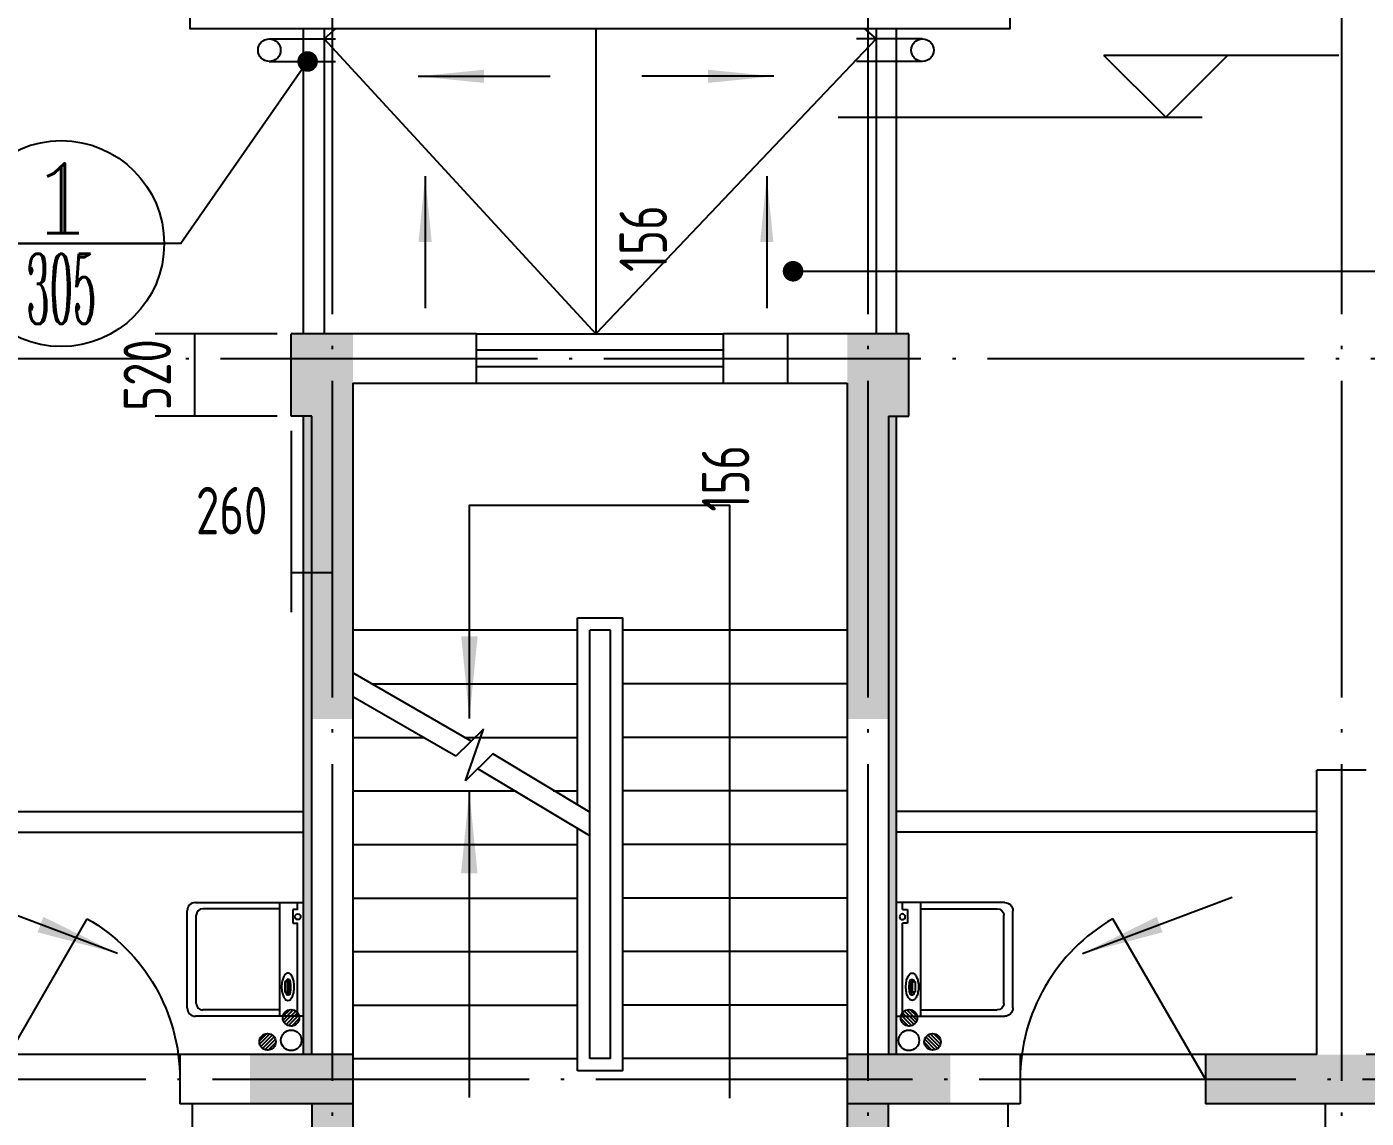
# Model space of a CAD drawing. Extents: x -726032 to 135930, y -151624 to 587044.
# Drawn here: x -704072 to -695618, y 512856 to 519746 of the extents above; entities that cross this region are included whole.
import ezdxf
from ezdxf.enums import TextEntityAlignment as Align

# ---------------------------------------------------------------- set-up
doc = ezdxf.new("R2010")
doc.units = 0
doc.header["$LTSCALE"] = 1000
doc.header["$MEASUREMENT"] = 0
doc.linetypes.add('DOTE', pattern=[2.42, 2, -0.2, 0.02, -0.2])
doc.layers.get('0').update_dxf_attribs({"linetype": 'CONTINUOUS'})
doc.layers.get('DEFPOINTS').update_dxf_attribs({"color": 1, "linetype": 'CONTINUOUS'})
for name, color, linetype in [('COLUMN', 170, 'CONTINUOUS'), ('DOTE', 8, 'DOTE'), ('GROUND', 45, 'CONTINUOUS'), ('LVTRY', 6, 'CONTINUOUS'), ('PUB_DIM', 245, 'CONTINUOUS'), ('ROOF', 4, 'CONTINUOUS'), ('STAIR', 42, 'CONTINUOUS'), ('TOTHER', 7, 'CONTINUOUS'), ('WALL', 255, 'CONTINUOUS'), ('WINDOW', 155, 'CONTINUOUS'), ('WINDOW_TEXT', 7, 'CONTINUOUS'), ('引线', 213, 'CONTINUOUS'), ('排水', 245, 'CONTINUOUS'), ('雨水管', 20, 'CONTINUOUS')]:
    doc.layers.add(name, color=color, linetype=linetype)
doc.styles.add('COMP', font='COMPLEX', dxfattribs={"bigfont": 'hztxt'})
doc.styles.add('DIM_FONT', font='isocp.shx', dxfattribs={"width": 0.8})
doc.styles.add('SIMPLEX', font='SIMPLEX.SHX')
doc.dimstyles.new('AXIS', dxfattribs={"dimtxt": 300, "dimasz": 1, "dimexe": 250, "dimexo": 300, "dimgap": 150, "dimtad": 1, "dimdec": 0, "dimzin": 0, "dimdsep": 46, "dimtxsty": 'DIM_FONT', "dimcen": 0.09, "dimse1": 1, "dimse2": 1, "dimclrt": 142, "dimadec": 0, "dimazin": 0, "dimtfac": 1, "dimtdec": 0, "dimtix": 1, "dimtmove": 2, "dimatfit": 3, "dimfxl": 1, "dimtolj": 1, "dimtzin": 0, "dimarcsym": 0})
doc.dimstyles.new('DIMN', dxfattribs={"dimtxt": 300, "dimasz": 1, "dimexe": 250, "dimexo": 300, "dimgap": 150, "dimtad": 1, "dimdec": 0, "dimzin": 0, "dimdsep": 46, "dimtxsty": 'DIM_FONT', "dimcen": 0.09, "dimclrt": 142, "dimadec": 0, "dimazin": 0, "dimtfac": 1, "dimtdec": 0, "dimtix": 1, "dimtmove": 2, "dimatfit": 3, "dimfxl": 1, "dimtolj": 1, "dimtzin": 0, "dimarcsym": 0})

# ---------------------------------------------------------------- blocks, each defined once
blk = doc.blocks.new('_ARROW')
blk.add_solid([(0, 0), (-1, 0.1), (-1, -0.1)])
blk = doc.blocks.new('_INDEX')
blk.add_line((-0.5, 0), (0.5, 0))
blk.add_circle((0, 0), 0.5)
at = {"style": 'COMP'}
for tag, width, p, p2 in [('1', 2.333333, (-0.17, 0.05), (0.17, 0.05)), ('-', 1.166667, (-0.17, -0.39), (0.17, -0.39))]:
    blk.add_attdef(tag, text='', height=0.34, dxfattribs=dict(at, width=width)).set_placement(p, p2, align=Align.FIT)
blk = doc.blocks.new('*D962')
at = {"layer": 'DEFPOINTS', "color": 0, "transparency": 16777216}
for p in [(-703011.9, 517808.4), (-702192, 517808.4), (-702192, 517288.4)]:
    blk.add_point(p, dxfattribs=at)
at = {"layer": 'PUB_DIM', "color": 0, "lineweight": -2, "transparency": 16777216}
for p, q in [((-702492, 517808.4), (-703261.9, 517808.4)), ((-703011.9, 517809.4), (-703011.9, 517810.4)), ((-703011.9, 517288.4), (-703011.9, 517808.4)), ((-702492, 517288.4), (-703261.9, 517288.4)), ((-703011.9, 517287.4), (-703011.9, 517286.4))]:
    blk.add_line(p, q, dxfattribs=at)
at = {"layer": 'PUB_DIM', "color": 0, "transparency": 16777216}
for points in [[(-703012, 517809.4), (-703011.7, 517809.4), (-703011.9, 517808.4)], [(-703012, 517287.4), (-703011.7, 517287.4), (-703011.9, 517288.4)]]:
    blk.add_solid(points, dxfattribs=at)
at = {"layer": 'PUB_DIM', "color": 142, "transparency": 16777216, "insert": (-703311.9, 517548.4), "char_height": 300, "attachment_point": 5, "rotation": 90, "style": 'DIM_FONT'}
blk.add_mtext('\\A1;520', dxfattribs=at)
blk = doc.blocks.new('*D963')
at = {"layer": 'DEFPOINTS', "color": 0, "transparency": 16777216}
for p in [(-702403.9, 517496.4), (-702143.9, 517496.4), (-702143.9, 516301.7)]:
    blk.add_point(p, dxfattribs=at)
at = {"layer": 'PUB_DIM', "color": 0, "lineweight": -2, "transparency": 16777216}
for p, q in [((-702403.9, 517196.4), (-702403.9, 516051.7)), ((-702143.9, 517196.4), (-702143.9, 516051.7)), ((-702404.9, 516301.7), (-702405.9, 516301.7)), ((-702403.9, 516301.7), (-702143.9, 516301.7)), ((-702142.9, 516301.7), (-702141.9, 516301.7))]:
    blk.add_line(p, q, dxfattribs=at)
at = {"layer": 'PUB_DIM', "color": 0, "transparency": 16777216}
for points in [[(-702404.9, 516301.8), (-702404.9, 516301.5), (-702403.9, 516301.7)], [(-702142.9, 516301.8), (-702142.9, 516301.5), (-702143.9, 516301.7)]]:
    blk.add_solid(points, dxfattribs=at)
at = {"layer": 'PUB_DIM', "color": 142, "transparency": 16777216, "insert": (-702779, 516691.7), "char_height": 300, "attachment_point": 5, "style": 'DIM_FONT'}
blk.add_mtext('\\A1;260', dxfattribs=at)
blk = doc.blocks.new('_DBLK')
blk.add_line((-0.5, 0), (0, -0.866))
blk.add_arc((-0.5, 0), 1, 300, 0)
at = {"layer": 'WINDOW_TEXT', "style": 'SIMPLEX', "flags": 9}
blk.add_attdef('A', text='', height=1, dxfattribs=at).set_placement((0, 1.5), align=Align.MIDDLE)
blk = doc.blocks.new('M_E20')
for p, q in [((345, 0), (-345, 0)), ((-302.4, -35.8), (-345, -35.8)), ((-302.4, -35), (-302.4, -65.6)), ((-302.4, -65.6), (-219.3, -65.6)), ((-219.3, -65.6), (-219.3, -35)), ((345, -35.8), (-219.3, -35.8)), ((-307.3, -144.3), (-307.3, -611)), ((123, -86.9), (123.1, -98.6)), ((133.5, -96.3), (133.5, -112.9)), ((198.1, -96.3), (133.5, -96.3)), ((133.5, -112.9), (198.1, -112.9)), ((198.1, -112.9), (198.1, -96.3)), ((214.8, -88), (214.8, -98.5)), ((307.3, -144.3), (307.3, -611)), ((267.3, -651), (-267.3, -651))]:
    blk.add_line(p, q)
blk.add_lwpolyline([(83.3, -94.4, 0.185158), (88.2, -107.2, 0.102042), (107.7, -121.5, 0.060862), (132.7, -129.5, 0.047173), (166.5, -132.7, 0.047173), (200.2, -129.5, 0.060862), (225.3, -121.5, 0.102042), (244.7, -107.2, 0.185158), (249.6, -94.4, 0.185158), (244.7, -81.7, 0.102042), (225.3, -67.3, 0.060862), (200.2, -59.3, 0.047173), (166.5, -56.1, 0.047173), (132.7, -59.3, 0.060862), (107.7, -67.3, 0.102042), (88.2, -81.7, 0.185158)], format="xyb", close=True)
for points in [[(214.8, -88, 0.259034), (212.9, -84.6, 0.076276), (201.4, -79.7, 0.036515), (187.8, -77.2, 0.026615), (169, -76.2, 0.026615), (150.1, -77.2, 0.036515), (136.6, -79.7, 0.076276), (125, -84.6, 0.259034), (123.1, -88, 0.078462), (123.3, -89.3, 0.056762)], [(214.8, -98.5, 0.259034), (212.9, -95.1, 0.076276), (201.4, -90.2, 0.036515), (187.8, -87.7, 0.026615), (169, -86.7, 0.026615), (150.1, -87.7, 0.036515), (136.6, -90.2, 0.076276), (125, -95.1, 0.259034), (123.1, -98.5, 0.259034), (125, -102, 0.056762), (133.5, -106, 0.036515)], [(198.1, -107.7, 0.008736), (201.4, -106.9, 0.076276), (212.9, -102, 0.259034), (214.8, -98.5, 0.259034)]]:
    blk.add_lwpolyline(points, format="xyb")
blk.add_circle((-258.7, -35), 17.5)
for centre, start, end in [((-267.3, -611), 180, 270), ((267.3, -611), 270, 0)]:
    blk.add_arc(centre, 40, start, end)
at = {"layer": 'TOTHER', "linetype": 'Continuous'}
for p, q in [((-345, -655.8), (-345, 0)), ((345, 0), (345, -655.8)), ((-345, -144.7), (345, -144.7)), ((295, -705.8), (-295, -705.8))]:
    blk.add_line(p, q, dxfattribs=at)
for centre, start, end in [((-295, -655.8), 180, 270), ((295, -655.8), 270, 0)]:
    blk.add_arc(centre, 50, start, end, dxfattribs=at)
at = {"width": 0.8, "flags": 9}
for tag in ['XSIZE', 'YSIZE']:
    blk.add_attdef(tag, (0, 0), '', height=0.5, dxfattribs=at)
blk = doc.blocks.new('_WBLK')
for p, q in [((-0.5, 0.5), (0.5, 0.5)), ((0.5, 0.1667), (-0.5, 0.1667)), ((0.5, -0.1667), (-0.5, -0.1667)), ((-0.5, -0.5), (0.5, -0.5))]:
    blk.add_line(p, q)
at = {"layer": 'WINDOW_TEXT', "style": 'SIMPLEX', "flags": 9}
blk.add_attdef('A', text='', height=1, dxfattribs=at).set_placement((0, 1.5), align=Align.MIDDLE)
blk = doc.blocks.new('*D3328')
at = {"layer": 'DEFPOINTS', "color": 0, "transparency": 16777216}
for p in [(-697971.2, 517652.4), (-699271.2, 517496.4), (-697971.2, 517496.4)]:
    blk.add_point(p, dxfattribs=at)
at = {"layer": 'PUB_DIM', "color": 0, "lineweight": -2, "transparency": 16777216}
for p, q in [((-699271.2, 517653.4), (-699271.2, 517654.4)), ((-699271.2, 517652.4), (-699271.2, 517496.4)), ((-699271.2, 517495.4), (-699271.2, 517494.4))]:
    blk.add_line(p, q, dxfattribs=at)
at = {"layer": 'PUB_DIM', "color": 0, "transparency": 16777216}
for points in [[(-699271.4, 517653.4), (-699271.1, 517653.4), (-699271.2, 517652.4)], [(-699271.4, 517495.4), (-699271.1, 517495.4), (-699271.2, 517496.4)]]:
    blk.add_solid(points, dxfattribs=at)
at = {"layer": 'PUB_DIM', "color": 142, "transparency": 16777216, "insert": (-699661.3, 516895.6), "char_height": 300, "attachment_point": 5, "rotation": 90, "style": 'DIM_FONT'}
blk.add_mtext('\\A1;156', dxfattribs=at)
blk = doc.blocks.new('*D3329')
at = {"layer": 'DEFPOINTS', "color": 0, "transparency": 16777216}
for p in [(-697971.2, 517808.4), (-699271.2, 517652.4), (-697971.2, 517652.4)]:
    blk.add_point(p, dxfattribs=at)
at = {"layer": 'PUB_DIM', "color": 0, "lineweight": -2, "transparency": 16777216}
for p, q in [((-699271.2, 517809.4), (-699271.2, 517810.4)), ((-699271.2, 517808.4), (-699271.2, 517652.4)), ((-699271.2, 517651.4), (-699271.2, 517650.4))]:
    blk.add_line(p, q, dxfattribs=at)
at = {"layer": 'PUB_DIM', "color": 0, "transparency": 16777216}
for points in [[(-699271.4, 517809.4), (-699271.1, 517809.4), (-699271.2, 517808.4)], [(-699271.4, 517651.4), (-699271.1, 517651.4), (-699271.2, 517652.4)]]:
    blk.add_solid(points, dxfattribs=at)
at = {"layer": 'PUB_DIM', "color": 142, "transparency": 16777216, "insert": (-700181.3, 518409.2), "char_height": 300, "attachment_point": 5, "rotation": 90, "style": 'DIM_FONT'}
blk.add_mtext('\\A1;156', dxfattribs=at)

msp = doc.modelspace()

# ---------------------------------------------------------------- hatches: boundary and pattern name
at = {"layer": 'ROOF'}
h = msp.add_hatch(dxfattribs=at)
h.set_pattern_fill('DOTS', color=256, scale=390, style=0)
h.set_pattern_definition([(0, (-715623.962, 104284.25), (12.1875, 24.375), [0, -24.375])])
h.paths.add_polyline_path([(-702325.9, 513258.4), (-702273.9, 513258.4), (-702273.9, 517288.4), (-702325.9, 517288.4)])
h = msp.add_hatch(dxfattribs=at)
h.set_pattern_fill('DOTS', color=256, scale=390, style=0)
h.set_pattern_definition([(180, (-685283.773, 104284.25), (-12.1875, 24.375), [0, -24.375])])
h.paths.add_polyline_path([(-698581.9, 513258.4), (-698633.9, 513258.4), (-698633.9, 517288.4), (-698581.9, 517288.4)])
at = {"layer": '雨水管'}
h = msp.add_hatch(dxfattribs=at)
h.set_pattern_fill('ANSI31', color=256, scale=130, style=0)
h.set_pattern_definition([(45, (-1223160.079, 855521.703), (-11.4904852, 11.4904852), [])])
h.paths.add_polyline_path([(-702456.3, 513489.9, 1), (-702352.3, 513489.9, 1)])
h = msp.add_hatch(dxfattribs=at)
h.set_pattern_fill('ANSI31', color=256, scale=130, style=0)
h.set_pattern_definition([(135, (-177747.655, 855521.703), (11.4904852, 11.4904852), [])])
h.paths.add_polyline_path([(-698555.5, 513489.9, 1), (-698451.5, 513489.9, 1)])
h = msp.add_hatch(dxfattribs=at)
h.set_pattern_fill('ANSI31', color=256, scale=130, style=0)
h.set_pattern_definition([(45, (-1223308.392, 855369.746), (-11.4904852, 11.4904852), [])])
h.paths.add_polyline_path([(-702604.6, 513338, 1), (-702500.6, 513338, 1)])
h = msp.add_hatch(dxfattribs=at)
h.set_pattern_fill('ANSI31', color=256, scale=130, style=0)
h.set_pattern_definition([(135, (-177599.343, 855369.746), (11.4904852, 11.4904852), [])])
h.paths.add_polyline_path([(-698407.1, 513338, 1), (-698303.1, 513338, 1)])

# ---------------------------------------------------------------- linework, layer by layer
at = {"layer": 'COLUMN'}
for points in [[(-702403.9, 517808.4), (-702403.9, 517288.4), (-702013.9, 517808.4), (-702273.9, 517288.4)], [(-702273.9, 517288.4), (-702273.9, 515377.4), (-702013.9, 517808.4), (-702013.9, 515377.4)], [(-698503.9, 517808.4), (-698503.9, 517288.4), (-698893.9, 517808.4), (-698633.9, 517288.4)], [(-698893.9, 515377.4), (-698633.9, 515377.4), (-698893.9, 517808.4), (-698633.9, 517288.4)], [(-702663.9, 513258.4), (-702663.9, 512946.4), (-702013.9, 513258.4), (-702273.9, 512946.4)], [(-702273.9, 512946.4), (-702273.9, 511542.4), (-702013.9, 513258.4), (-702013.9, 511542.4)], [(-698633.9, 511542.4), (-698893.9, 511542.4), (-698633.9, 512946.4), (-698893.9, 513258.4)], [(-698243.9, 513258.4), (-698243.9, 512946.4), (-698893.9, 513258.4), (-698633.9, 512946.4)], [(-696631.9, 513258.4), (-696631.9, 512946.4), (-694343.9, 513258.4), (-694343.9, 512946.4)]]:
    msp.add_solid(points, dxfattribs=at)
at = {"layer": 'DOTE'}
for p, q in [((-702143.9, 522352), (-702143.9, 507252.4)), ((-698763.9, 522352), (-698763.9, 507252.4)), ((-695773.9, 522352), (-695773.9, 491880.4)), ((-712529.2, 517652.4), (-642897.4, 517652.4)), ((-712581.2, 513102.4), (-642897.4, 513102.4))]:
    msp.add_line(p, q, dxfattribs=at)
at = {"layer": 'GROUND'}
for p, q in [((-703105.9, 513258.4), (-704275.9, 513258.4)), ((-696631.9, 513258.4), (-697801.9, 513258.4))]:
    msp.add_line(p, q, dxfattribs=at)
at = {"layer": 'LVTRY'}
for p, q in [((-703027.9, 512946.4), (-703027.9, 509722.4)), ((-697879.9, 512946.4), (-697879.9, 509722.4))]:
    msp.add_line(p, q, dxfattribs=at)
at = {"layer": 'PUB_DIM'}
for p, q in [((-696883.5, 519175.9), (-697273.5, 519565.9)), ((-695790.1, 519565.9), (-697273.5, 519565.9)), ((-696493.5, 519565.9), (-696883.5, 519175.9))]:
    msp.add_line(p, q, dxfattribs=at)
for points in [[(-701278.5, 515379.1), (-701278.5, 516726.1), (-699636.1, 516726.1), (-699636.1, 512982)], [(-701279.4, 514922.4), (-701279.4, 512987.9)]]:
    msp.add_lwpolyline(points, dxfattribs=at)
at = {"layer": 'ROOF', "ltscale": 0.5}
for p, q in [((-702325.9, 517808.4), (-702325.9, 519732.4)), ((-702195.9, 519732.4), (-702195.9, 517808.4)), ((-698711.9, 519732.4), (-698711.9, 517808.4)), ((-698581.9, 517808.4), (-698581.9, 519732.4))]:
    msp.add_line(p, q, dxfattribs=at)
at = {"layer": 'ROOF'}
for p, q in [((-702325.9, 513258.4), (-702325.9, 517288.4)), ((-698581.9, 513258.4), (-698581.9, 517288.4)), ((-704977.9, 514792.4), (-702325.9, 514792.4)), ((-695929.9, 514792.4), (-698581.9, 514792.4)), ((-704977.9, 514662.4), (-702325.9, 514662.4)), ((-695929.9, 514662.4), (-698581.9, 514662.4))]:
    msp.add_line(p, q, dxfattribs=at)
at = {"layer": 'ROOF', "ltscale": 0.5}
msp.add_lwpolyline([(-703041.2, 520252.4), (-697867.2, 520252.4), (-697867.2, 519732.4), (-703041.2, 519732.4)], close=True, dxfattribs=at)
at = {"layer": 'STAIR'}
for p, q in [((-700596.9, 516014.4), (-700310.9, 516014.4)), ((-700596.9, 514834.3), (-700596.9, 516014.4)), ((-700310.9, 513154.4), (-700310.9, 516014.4)), ((-700596.9, 515936.4), (-702013.9, 515936.4)), ((-700388.9, 515936.4), (-700518.9, 515936.4)), ((-700518.9, 513232.4), (-700518.9, 515936.4)), ((-700388.9, 513232.4), (-700388.9, 515936.4)), ((-698893.9, 515936.4), (-700310.9, 515936.4)), ((-701267.5, 515236.6), (-702013.9, 515667.5)), ((-701894.3, 515598.4), (-700596.9, 515598.4)), ((-698893.9, 515598.4), (-700310.9, 515598.4)), ((-701363.8, 515142), (-702013.9, 515517.3)), ((-701190.5, 515312.2), (-701363.8, 515142)), ((-701303.2, 514987), (-701190.5, 515312.2)), ((-702013.9, 515260.4), (-701568.8, 515260.4)), ((-701308.8, 515260.4), (-700596.9, 515260.4)), ((-698893.9, 515260.4), (-700310.9, 515260.4)), ((-701129.9, 515157.1), (-701303.2, 514987)), ((-700518.9, 514789.3), (-701129.9, 515157.1)), ((-700518.9, 514639.2), (-701226.2, 515062.6)), ((-702013.9, 514922.4), (-700983.4, 514922.4)), ((-700749.4, 514922.4), (-700596.9, 514922.4)), ((-698893.9, 514922.4), (-700310.9, 514922.4)), ((-700596.9, 513154.4), (-700596.9, 514684.2)), ((-702013.9, 514584.4), (-700596.9, 514584.4)), ((-698893.9, 514584.4), (-700310.9, 514584.4)), ((-702013.9, 514246.4), (-700596.9, 514246.4)), ((-698893.9, 514246.4), (-700310.9, 514246.4)), ((-702013.9, 513908.4), (-700596.9, 513908.4)), ((-698893.9, 513908.4), (-700310.9, 513908.4)), ((-702013.9, 513570.4), (-700596.9, 513570.4)), ((-698893.9, 513570.4), (-700310.9, 513570.4)), ((-702013.9, 513232.4), (-700596.9, 513232.4)), ((-700388.9, 513232.4), (-700518.9, 513232.4)), ((-698893.9, 513232.4), (-700310.9, 513232.4)), ((-700310.9, 513154.4), (-700596.9, 513154.4))]:
    msp.add_line(p, q, dxfattribs=at)
at = {"layer": 'WALL'}
for p, q in [((-701233.9, 517808.4), (-702403.9, 517808.4)), ((-702403.9, 517288.4), (-702403.9, 517808.4)), ((-701233.9, 517496.4), (-701233.9, 517808.4)), ((-699673.9, 517496.4), (-699673.9, 517808.4)), ((-698503.9, 517808.4), (-699673.9, 517808.4)), ((-698503.9, 517288.4), (-698503.9, 517808.4)), ((-702013.9, 517496.4), (-701233.9, 517496.4)), ((-702013.9, 517496.4), (-702013.9, 511152.4)), ((-699673.9, 517496.4), (-698893.9, 517496.4)), ((-698893.9, 517496.4), (-698893.9, 511152.4)), ((-702273.9, 517288.4), (-702403.9, 517288.4)), ((-702273.9, 513258.4), (-702273.9, 517288.4)), ((-698633.9, 517288.4), (-698503.9, 517288.4)), ((-698633.9, 517288.4), (-698633.9, 513258.4)), ((-695617.9, 515052.4), (-695929.9, 515052.4)), ((-695929.9, 513258.4), (-695929.9, 515052.4)), ((-702013.9, 513258.4), (-703105.9, 513258.4)), ((-703105.9, 513258.4), (-703105.9, 512946.4)), ((-697801.9, 513258.4), (-698893.9, 513258.4)), ((-697801.9, 513258.4), (-697801.9, 512946.4)), ((-695929.9, 513258.4), (-696631.9, 513258.4)), ((-696631.9, 513258.4), (-696631.9, 512946.4)), ((-694343.9, 513258.4), (-695617.9, 513258.4)), ((-702013.9, 512946.4), (-703105.9, 512946.4)), ((-702273.9, 512946.4), (-702273.9, 509722.4)), ((-697801.9, 512946.4), (-698893.9, 512946.4)), ((-698633.9, 509722.4), (-698633.9, 512946.4)), ((-694343.9, 512946.4), (-696631.9, 512946.4)), ((-695877.9, 512946.4), (-695877.9, 509722.4))]:
    msp.add_line(p, q, dxfattribs=at)
at = {"layer": '引线'}
for p, q in [((-698950.2, 519175.9), (-696653.7, 519175.9)), ((-699235.6, 518203), (-694743.9, 518203))]:
    msp.add_line(p, q, dxfattribs=at)
at = {"layer": '引线', "const_width": 64.7}
for points in [[(-702332.5, 519527.3, 1), (-702267.2, 519527.3, 1)], [(-699268.3, 518203, 1), (-699202.9, 518203, 1)]]:
    msp.add_lwpolyline(points, format="xyb", close=True, dxfattribs=at)
at = {"layer": '引线'}
msp.add_lwpolyline([(-702299.9, 519527.3), (-703099.9, 518377.6), (-712395.2, 518377.6)], dxfattribs=at)
at = {"layer": '排水'}
for p, q in [((-702124.5, 519732.4), (-702195.9, 519670.3)), ((-700479.9, 519732.4), (-700479.9, 517808.4)), ((-698785.4, 519732.4), (-698711.9, 519670.3)), ((-702195.9, 519670.3), (-700479.9, 517808.4)), ((-698711.9, 519670.3), (-700479.9, 517808.4))]:
    msp.add_line(p, q, dxfattribs=at)
for points in [[(-701602.3, 519433.7), (-700768.7, 519433.7)], [(-699357.4, 519433.7), (-700191, 519433.7)], [(-701558.1, 518803.7), (-701558.1, 517970.1)], [(-699401.6, 518803.7), (-699401.6, 517970.1)]]:
    msp.add_lwpolyline(points, dxfattribs=at)
at = {"layer": '雨水管'}
for p, q in [((-702541.5, 519670.3), (-702123.6, 519670.3)), ((-698418.3, 519670.3), (-698836.2, 519670.3)), ((-702541.5, 519527.3), (-702123.6, 519527.3)), ((-698418.3, 519527.3), (-698836.2, 519527.3))]:
    msp.add_line(p, q, dxfattribs=at)
for points in [[(-703499, 513896), (-704444.5, 514251.2)], [(-697408.7, 513896), (-696463.2, 514251.2)]]:
    msp.add_lwpolyline(points, dxfattribs=at)
for centre, radius in [((-702541.5, 519598.8), 71.5), ((-698418.3, 519598.8), 71.5), ((-702404.3, 513489.9), 52), ((-698503.5, 513489.9), 52), ((-702552.6, 513338), 52), ((-702403.2, 513347.7), 65), ((-698504.5, 513347.7), 65), ((-698355.1, 513338), 52)]:
    msp.add_circle(centre, radius, dxfattribs=at)

# ---------------------------------------------------------------- block references
at = {"layer": 'LVTRY', "yscale": 1.039999999993597}
for p, xscale, zscale, rotation in [((-702325.9, 513859), 1.039999999993597, 1.039999999993597, 270), ((-698581.9, 513859), -1.039999999993597, 1.04, 90)]:
    msp.add_blockref('M_E20', p, dxfattribs=dict(at, xscale=xscale, zscale=zscale, rotation=rotation))
at = {"layer": 'PUB_DIM', "xscale": 520, "yscale": 520, "zscale": 520}
for p, rotation in [((-701278.5, 515379.1), 270), ((-701279.4, 514922.4), 90)]:
    msp.add_blockref('_ARROW', p, dxfattribs=dict(at, rotation=rotation))
at = {"layer": 'WINDOW', "xscale": 1560, "yscale": 312, "zscale": 1560}
msp.add_blockref('_WBLK', (-700453.9, 517652.4), dxfattribs=at)
at = {"layer": 'WINDOW', "yscale": 1170, "zscale": 1170, "rotation": 180}
for p, xscale in [((-703690.9, 513102.4), -1170), ((-697216.9, 513102.4), 1170)]:
    msp.add_blockref('_DBLK', p, dxfattribs=dict(at, xscale=xscale))
at = {"layer": '引线'}
ref = msp.add_blockref('_INDEX', (-703855.4, 518377.6), dxfattribs=dict(at, xscale=1300, yscale=1300, zscale=1300))
ref.add_attrib('1', '1', dxfattribs={"layer": '0', "height": 442, "style": 'COMP', "width": 2.333333}).set_placement((-704076.4, 518442.6), (-703634.4, 518442.6), align=Align.FIT)
ref.add_attrib('-', '305', dxfattribs={"layer": '0', "height": 442, "style": 'COMP', "width": 0.396226}).set_placement((-704076.4, 517870.6), (-703634.4, 517870.6), align=Align.FIT)
at = {"layer": '排水', "yscale": 416, "zscale": 416}
for p, xscale, rotation in [((-701602.3, 519433.7), 416, 180), ((-699357.4, 519433.7), -416, 180), ((-701558.1, 518803.7), 416, 90), ((-699401.6, 518803.7), -416, 270)]:
    msp.add_blockref('_ARROW', p, dxfattribs=dict(at, xscale=xscale, rotation=rotation))
at = {"layer": '雨水管'}
for p, xscale, yscale, zscale, rotation in [((-703499, 513896), 519.9999999999982, 519.9999999999982, 519.9999999999982, 339.4141290930005), ((-697408.7, 513896), -519.9999999999982, 520, 520, 20.58587090699948)]:
    msp.add_blockref('_ARROW', p, dxfattribs=dict(at, xscale=xscale, yscale=yscale, zscale=zscale, rotation=rotation))

# ---------------------------------------------------------------- dimensions: what is measured, and where the dimension line sits
at = {"layer": 'PUB_DIM'}
for base, p1, p2, picture, middle in [((-699271.2, 517652.4), (-697971.2, 517808.4), (-697971.2, 517652.4), '*D3329', (-700181.3, 518409.2)), ((-699271.2, 517496.4), (-697971.2, 517652.4), (-697971.2, 517496.4), '*D3328', (-699661.3, 516895.6))]:
    dim = msp.add_linear_dim(base=base, p1=p1, p2=p2, angle=270, dimstyle='AXIS', dxfattribs=at)
    dim.commit()
    dim.dimension.update_dxf_attribs({"geometry": picture, "text_midpoint": middle, "dimtype": 161})
dim = msp.add_linear_dim(base=(-703011.9, 517808.4), p1=(-702192, 517288.4), p2=(-702192, 517808.4), angle=270, dimstyle='DIMN', dxfattribs=at)
dim.commit()
dim.dimension.update_dxf_attribs({"geometry": '*D962', "text_midpoint": (-703311.9, 517548.4)})
dim = msp.add_linear_dim(base=(-702143.9, 516301.7), p1=(-702403.9, 517496.4), p2=(-702143.9, 517496.4), dimstyle='DIMN', dxfattribs=at)
dim.commit()
dim.dimension.update_dxf_attribs({"geometry": '*D963', "text_midpoint": (-702779, 516691.7), "dimtype": 160})

doc.saveas('drawing.dxf')
